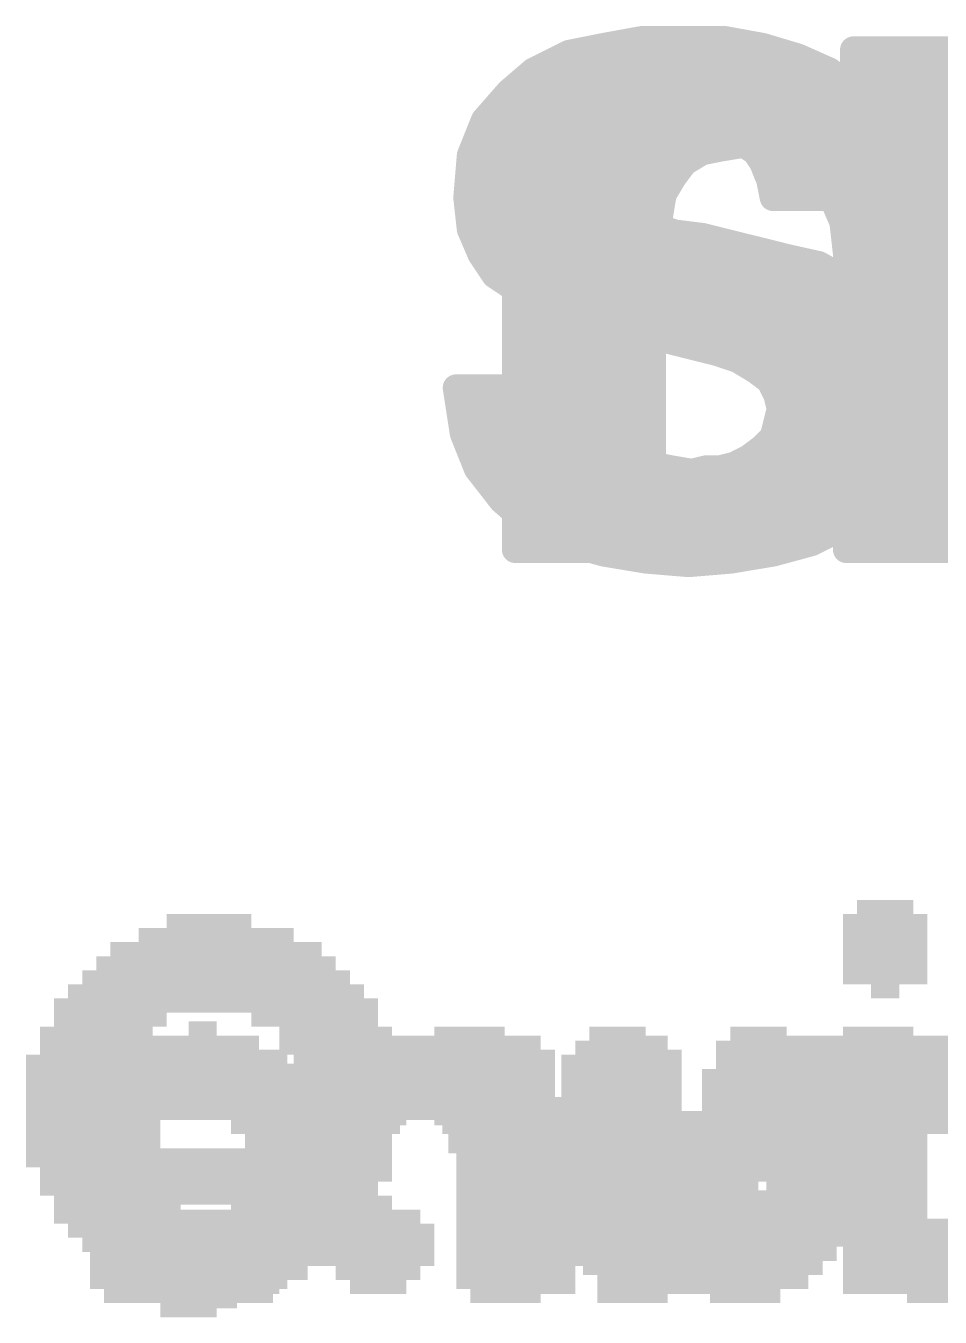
# Model space of a CAD drawing. Extents: x -27.9 to 58.7, y -12 to 40.1.
# Drawn here: x 5.797 to 8.393, y 18.572 to 22.24 of the extents above; entities that cross this region are included whole.
import ezdxf

# ---------------------------------------------------------------- set-up
doc = ezdxf.new("R2010")
doc.units = 0
doc.layers.add('21', color=41, linetype='CONTINUOUS')
doc.layers.add('22', color=40, linetype='CONTINUOUS')

# ---------------------------------------------------------------- blocks, each defined once
blk = doc.blocks.new('RECT')
blk.add_solid([(-0.5, -0.5), (0.5, -0.5), (-0.5, 0.5), (0.5, 0.5)])

msp = doc.modelspace()

# ---------------------------------------------------------------- linework, layer by layer
at = {"layer": '21', "const_width": 0.0762}
for points in [[(7.4386, 22.182), (7.5486, 22.202)], [(7.5486, 22.202), (7.7786, 22.202)], [(7.7786, 22.202), (7.8886, 22.182)], [(7.2386, 22.112), (7.3386, 22.162)], [(7.3386, 22.162), (7.4386, 22.182)], [(7.3996, 22.1742), (7.9146, 22.1742)], [(7.8886, 22.182), (7.9886, 22.152)], [(7.9886, 22.152), (8.0786, 22.112)], [(7.1686, 22.052), (7.2386, 22.112)], [(7.2223, 22.098), (8.0973, 22.098)], [(8.0786, 22.112), (8.1586, 22.052)], [(7.0986, 21.972), (7.1686, 22.052)], [(8.1586, 22.052), (8.2186, 21.972)], [(7.1422, 22.0218), (8.1813, 22.0218)], [(7.0586, 21.872), (7.0986, 21.972)], [(7.088, 21.9456), (8.2318, 21.9456)], [(7.5786, 21.942), (7.5486, 21.932)], [(7.7486, 21.942), (7.5786, 21.942)], [(7.7986, 21.922), (7.7486, 21.942)], [(8.2186, 21.972), (8.2686, 21.872)], [(7.4786, 21.912), (7.4386, 21.852)], [(7.5086, 21.922), (7.4786, 21.912)], [(7.5486, 21.932), (7.5086, 21.922)], [(7.8386, 21.902), (7.7986, 21.922)], [(7.8686, 21.882), (7.8386, 21.902)], [(7.0486, 21.752), (7.0586, 21.872)], [(7.0584, 21.8694), (7.4502, 21.8694)], [(7.8886, 21.852), (7.8686, 21.882)], [(7.877, 21.8694), (8.269, 21.8694)], [(8.2686, 21.872), (8.2886, 21.752)], [(7.4386, 21.852), (7.4386, 21.812)], [(7.9086, 21.802), (7.8886, 21.852)], [(7.052, 21.7932), (7.4433, 21.7932)], [(7.4386, 21.812), (7.4486, 21.772)], [(7.9186, 21.752), (7.9086, 21.802)], [(7.9104, 21.7932), (8.2817, 21.7932)], [(7.4486, 21.772), (7.4786, 21.732)], [(7.0586, 21.662), (7.0486, 21.752)], [(7.0525, 21.717), (7.4986, 21.717)], [(7.4786, 21.732), (7.5186, 21.702)], [(8.2886, 21.752), (7.9186, 21.752)], [(7.5186, 21.702), (7.5786, 21.672)], [(7.0886, 21.592), (7.0586, 21.662)], [(7.5786, 21.672), (7.6386, 21.652)], [(7.6386, 21.652), (7.7186, 21.642)], [(7.0677, 21.6408), (7.7234, 21.6408)], [(7.7186, 21.642), (7.9586, 21.582)], [(7.1286, 21.532), (7.0886, 21.592)], [(7.9586, 21.582), (8.0486, 21.562)], [(7.1069, 21.5646), (8.0369, 21.5646)], [(8.0486, 21.562), (8.1886, 21.482)], [(7.1886, 21.492), (7.1286, 21.532)], [(7.2586, 21.452), (7.1886, 21.492)], [(7.1949, 21.4884), (8.1774, 21.4884)], [(8.1886, 21.482), (8.2486, 21.432)], [(7.3286, 21.422), (7.2586, 21.452)], [(8.2486, 21.432), (8.2886, 21.372)], [(7.4086, 21.392), (7.3286, 21.422)], [(7.3547, 21.4122), (8.2618, 21.4122)], [(7.4986, 21.372), (7.4086, 21.392)], [(7.5986, 21.352), (7.4986, 21.372)], [(7.7586, 21.312), (7.5986, 21.352)], [(8.2886, 21.372), (8.3186, 21.302)], [(7.6626, 21.336), (8.304, 21.336)], [(7.8186, 21.292), (7.7586, 21.312)], [(7.8686, 21.262), (7.8186, 21.292)], [(8.3186, 21.302), (8.3286, 21.212)], [(7.9086, 21.232), (7.8686, 21.262)], [(7.8715, 21.2598), (8.3233, 21.2598)], [(7.0386, 21.082), (7.0186, 21.212)], [(7.0186, 21.212), (7.3886, 21.212)], [(7.3886, 21.212), (7.3886, 21.152)], [(7.9286, 21.192), (7.9086, 21.232)], [(8.3286, 21.212), (8.3086, 21.082)], [(7.023, 21.1836), (7.3886, 21.1836)], [(7.9386, 21.152), (7.9286, 21.192)], [(7.9307, 21.1836), (8.3242, 21.1836)], [(7.3886, 21.152), (7.4086, 21.102)], [(7.9186, 21.072), (7.9386, 21.152)], [(7.0347, 21.1074), (7.4064, 21.1074)], [(7.4086, 21.102), (7.4386, 21.062)], [(7.9275, 21.1074), (8.3125, 21.1074)], [(7.0786, 20.982), (7.0386, 21.082)], [(7.4386, 21.062), (7.5186, 21.002)], [(7.8886, 21.042), (7.9186, 21.072)], [(8.3086, 21.082), (8.2686, 20.972)], [(7.0589, 21.0312), (7.4797, 21.0312)], [(7.8486, 21.012), (7.8886, 21.042)], [(7.8742, 21.0312), (8.2901, 21.0312)], [(7.5186, 21.002), (7.5786, 20.992)], [(7.5786, 20.992), (7.6286, 20.982)], [(7.7686, 20.982), (7.8086, 20.992)], [(7.8086, 20.992), (7.8486, 21.012)], [(7.1486, 20.892), (7.0786, 20.982)], [(7.0996, 20.955), (8.2559, 20.955)], [(7.6286, 20.982), (7.6886, 20.972)], [(7.6886, 20.972), (7.7286, 20.982)], [(7.7286, 20.982), (7.7686, 20.982)], [(8.2686, 20.972), (8.2086, 20.892)], [(7.2286, 20.822), (7.1486, 20.892)], [(7.1637, 20.8788), (8.1935, 20.8788)], [(8.2086, 20.892), (8.1286, 20.822)], [(7.3286, 20.772), (7.2286, 20.822)], [(7.2674, 20.8026), (8.0898, 20.8026)], [(8.1286, 20.822), (8.0286, 20.772)], [(7.4386, 20.742), (7.3286, 20.772)], [(8.0286, 20.772), (7.9186, 20.742)], [(7.5586, 20.722), (7.4386, 20.742)], [(7.5322, 20.7264), (7.825, 20.7264)], [(7.9186, 20.742), (7.7986, 20.722)], [(7.6786, 20.712), (7.5586, 20.722)], [(7.7986, 20.722), (7.6786, 20.712)]]:
    msp.add_lwpolyline(points, dxfattribs=at)
at = {"layer": '21', "const_width": 0.0381}
for points in [[(7.5486, 22.2211, 1), (7.5486, 22.183)], [(7.552, 22.1833, 1), (7.5452, 22.2207)], [(7.782, 22.2207, 1), (7.7752, 22.1833)], [(7.7786, 22.183, 1), (7.7786, 22.2211)], [(7.3349, 22.1807, 1), (7.3423, 22.1433)], [(7.3471, 22.145, 1), (7.3301, 22.179)], [(7.3996, 22.1933, 1), (7.3996, 22.1552)], [(7.4352, 22.2007, 1), (7.442, 22.1633)], [(7.4423, 22.1633, 1), (7.4349, 22.2007)], [(7.8941, 22.2002, 1), (7.8831, 22.1638)], [(7.8852, 22.1633, 1), (7.892, 22.2007)], [(7.9146, 22.1552, 1), (7.9146, 22.1933)], [(7.9963, 22.1694, 1), (7.9809, 22.1346)], [(7.9831, 22.1338, 1), (7.9941, 22.1702)], [(7.2223, 22.1171, 1), (7.2223, 22.079)], [(7.2301, 22.129, 1), (7.2471, 22.095)], [(7.251, 22.0975, 1), (7.2262, 22.1265)], [(8.09, 22.1272, 1), (8.0672, 22.0968)], [(8.0709, 22.0946, 1), (8.0863, 22.1294)], [(8.0973, 22.079, 1), (8.0973, 22.1171)], [(7.1562, 22.0665, 1), (7.181, 22.0375)], [(7.1829, 22.0395, 1), (7.1543, 22.0645)], [(8.1738, 22.0634, 1), (8.1434, 22.0406)], [(8.1472, 22.0368, 1), (8.17, 22.0672)], [(7.1422, 22.0409, 1), (7.1422, 22.0028)], [(8.1813, 22.0028, 1), (8.1813, 22.0409)], [(7.088, 21.9647, 1), (7.088, 21.9266)], [(7.0843, 21.9845, 1), (7.1129, 21.9595)], [(7.1163, 21.9649, 1), (7.0809, 21.9791)], [(7.5786, 21.9611, 1), (7.5786, 21.923)], [(7.5846, 21.9239, 1), (7.5726, 21.9601)], [(7.7557, 21.9597, 1), (7.7415, 21.9243)], [(7.7486, 21.923, 1), (7.7486, 21.9611)], [(8.2356, 21.9805, 1), (8.2016, 21.9635)], [(8.2034, 21.9606, 1), (8.2338, 21.9834)], [(8.2318, 21.9266, 1), (8.2318, 21.9647)], [(7.4726, 21.9301, 1), (7.4846, 21.8939)], [(7.4945, 21.9014, 1), (7.4627, 21.9226)], [(7.504, 21.9405, 1), (7.5132, 21.9035)], [(7.5146, 21.9039, 1), (7.5026, 21.9401)], [(7.5426, 21.9501, 1), (7.5546, 21.9139)], [(7.5532, 21.9135, 1), (7.544, 21.9505)], [(7.8071, 21.939, 1), (7.7901, 21.905)], [(7.7915, 21.9043, 1), (7.8057, 21.9397)], [(7.8492, 21.9179, 1), (7.828, 21.8861)], [(7.8301, 21.885, 1), (7.8471, 21.919)], [(7.0584, 21.8885, 1), (7.0584, 21.8504)], [(7.0776, 21.8704, 1), (7.0396, 21.8736)], [(7.4502, 21.8504, 1), (7.4502, 21.8885)], [(7.8845, 21.8926, 1), (7.8527, 21.8714)], [(7.858, 21.8661, 1), (7.8792, 21.8979)], [(7.877, 21.8885, 1), (7.877, 21.8504)], [(8.2874, 21.8751, 1), (8.2498, 21.8689)], [(8.269, 21.8504, 1), (8.269, 21.8885)], [(7.0409, 21.8791, 1), (7.0763, 21.8649)], [(7.4227, 21.8626, 1), (7.4545, 21.8414)], [(7.4577, 21.852, 1), (7.4196, 21.852)], [(7.9063, 21.8591, 1), (7.8709, 21.8449)], [(7.8727, 21.8414, 1), (7.9045, 21.8626)], [(8.2516, 21.8635, 1), (8.2856, 21.8805)], [(7.052, 21.8123, 1), (7.052, 21.7742)], [(7.4571, 21.8166, 1), (7.4201, 21.8074)], [(7.4196, 21.812, 1), (7.4577, 21.812)], [(7.4433, 21.7742, 1), (7.4433, 21.8123)], [(7.9273, 21.8057, 1), (7.8899, 21.7983)], [(7.8909, 21.7949, 1), (7.9263, 21.8091)], [(7.9104, 21.8123, 1), (7.9104, 21.7742)], [(8.2817, 21.7742, 1), (8.2817, 21.8123)], [(7.4638, 21.7834, 1), (7.4334, 21.7606)], [(7.4301, 21.7674, 1), (7.4671, 21.7766)], [(7.0675, 21.7541, 1), (7.0297, 21.7499)], [(7.0296, 21.7536, 1), (7.0676, 21.7504)], [(7.0525, 21.7361, 1), (7.0525, 21.698)], [(7.49, 21.7472, 1), (7.4672, 21.7168)], [(7.4634, 21.7206, 1), (7.4938, 21.7434)], [(7.4986, 21.698, 1), (7.4986, 21.7361)], [(7.9186, 21.7711, 1), (7.9186, 21.733)], [(7.8999, 21.7483, 1), (7.9373, 21.7557)], [(8.2698, 21.7489, 1), (8.3074, 21.7551)], [(8.2886, 21.733, 1), (8.2886, 21.7711)], [(7.5271, 21.719, 1), (7.5101, 21.685)], [(7.5072, 21.6868, 1), (7.53, 21.7172)], [(7.0761, 21.6695, 1), (7.0411, 21.6545)], [(7.0397, 21.6599, 1), (7.0775, 21.6641)], [(7.5846, 21.6901, 1), (7.5726, 21.6539)], [(7.5701, 21.655, 1), (7.5871, 21.689)], [(7.641, 21.6709, 1), (7.6362, 21.6331)], [(7.6326, 21.6339, 1), (7.6446, 21.6701)], [(7.0677, 21.6599, 1), (7.0677, 21.6218)], [(7.7232, 21.6605, 1), (7.714, 21.6235)], [(7.7162, 21.6231, 1), (7.721, 21.6609)], [(7.7234, 21.6218, 1), (7.7234, 21.6599)], [(7.1045, 21.6026, 1), (7.0727, 21.5814)], [(7.0711, 21.5845, 1), (7.1061, 21.5995)], [(7.9627, 21.6006, 1), (7.9545, 21.5634)], [(7.954, 21.5635, 1), (7.9632, 21.6005)], [(7.1069, 21.5837, 1), (7.1069, 21.5456)], [(8.0581, 21.5785, 1), (8.0391, 21.5455)], [(8.0369, 21.5456, 1), (8.0369, 21.5837)], [(8.0445, 21.5434, 1), (8.0527, 21.5806)], [(7.1392, 21.5479, 1), (7.118, 21.5161)], [(7.1127, 21.5214, 1), (7.1445, 21.5426)], [(7.1981, 21.5085, 1), (7.1791, 21.4755)], [(7.1949, 21.5075, 1), (7.1949, 21.4694)], [(7.178, 21.4761, 1), (7.1992, 21.5079)], [(8.2008, 21.4966, 1), (8.1764, 21.4674)], [(8.1774, 21.4694, 1), (8.1774, 21.5075)], [(8.1791, 21.4655, 1), (8.1981, 21.4985)], [(7.2661, 21.4695, 1), (7.2511, 21.4345)], [(7.2491, 21.4355, 1), (7.2681, 21.4685)], [(8.2645, 21.4426, 1), (8.2327, 21.4214)], [(8.2364, 21.4174, 1), (8.2608, 21.4466)], [(7.3353, 21.4398, 1), (7.3219, 21.4042)], [(7.3211, 21.4045, 1), (7.3361, 21.4395)], [(7.3547, 21.4313, 1), (7.3547, 21.3932)], [(7.4127, 21.4106, 1), (7.4045, 21.3734)], [(7.4019, 21.3742, 1), (7.4153, 21.4098)], [(8.2618, 21.3932, 1), (8.2618, 21.4313)], [(7.5023, 21.3907, 1), (7.4949, 21.3533)], [(7.4945, 21.3534, 1), (7.5027, 21.3906)], [(7.6032, 21.3705, 1), (7.594, 21.3335)], [(7.5949, 21.3333, 1), (7.6023, 21.3707)], [(8.3061, 21.3795, 1), (8.2711, 21.3645)], [(8.2727, 21.3614, 1), (8.3045, 21.3826)], [(7.6626, 21.3551, 1), (7.6626, 21.317)], [(8.304, 21.317, 1), (8.304, 21.3551)], [(7.7646, 21.3301, 1), (7.7526, 21.2939)], [(7.754, 21.2935, 1), (7.7632, 21.3305)], [(7.8284, 21.3083, 1), (7.8088, 21.2757)], [(7.8126, 21.2739, 1), (7.8246, 21.3101)], [(8.3375, 21.3041, 1), (8.2997, 21.2999)], [(8.3011, 21.2945, 1), (8.3361, 21.3095)], [(7.88, 21.2772, 1), (7.8572, 21.2468)], [(7.8715, 21.2789, 1), (7.8715, 21.2408)], [(7.8588, 21.2457, 1), (7.8784, 21.2783)], [(8.3233, 21.2408, 1), (8.3233, 21.2789)], [(7.0374, 21.2149, 1), (6.9998, 21.2091)], [(7.0186, 21.231, 1), (7.0186, 21.1929)], [(7.4077, 21.212, 1), (7.3696, 21.212)], [(7.3886, 21.1929, 1), (7.3886, 21.231)], [(7.9256, 21.2405, 1), (7.8916, 21.2235)], [(7.8972, 21.2168, 1), (7.92, 21.2472)], [(8.3474, 21.2091, 1), (8.3098, 21.2149)], [(7.023, 21.2027, 1), (7.023, 21.1646)], [(7.3886, 21.1646, 1), (7.3886, 21.2027)], [(7.9471, 21.1966, 1), (7.9101, 21.1874)], [(7.9116, 21.1835, 1), (7.9456, 21.2005)], [(7.9307, 21.2027, 1), (7.9307, 21.1646)], [(8.3097, 21.2099, 1), (8.3475, 21.2141)], [(8.3242, 21.1646, 1), (8.3242, 21.2027)], [(7.4063, 21.1591, 1), (7.3709, 21.1449)], [(7.3696, 21.152, 1), (7.4077, 21.152)], [(7.9571, 21.1474, 1), (7.9201, 21.1566)], [(7.9201, 21.1474, 1), (7.9571, 21.1566)], [(7.0347, 21.1265, 1), (7.0347, 21.0884)], [(7.4238, 21.1134, 1), (7.3934, 21.0906)], [(7.4064, 21.0884, 1), (7.4064, 21.1265)], [(7.9275, 21.1265, 1), (7.9275, 21.0884)], [(8.3125, 21.0884, 1), (8.3125, 21.1265)], [(7.0563, 21.0891, 1), (7.0209, 21.0749)], [(7.0198, 21.0791, 1), (7.0574, 21.0849)], [(7.3909, 21.0949, 1), (7.4263, 21.1091)], [(7.45, 21.0772, 1), (7.4272, 21.0468)], [(7.9001, 21.0766, 1), (7.9371, 21.0674)], [(7.9321, 21.0585, 1), (7.9051, 21.0855)], [(8.2898, 21.0849, 1), (8.3274, 21.0791)], [(8.3265, 21.0755, 1), (8.2907, 21.0885)], [(7.0589, 21.0503, 1), (7.0589, 21.0122)], [(7.4234, 21.0506, 1), (7.4538, 21.0734)], [(7.4797, 21.0122, 1), (7.4797, 21.0503)], [(7.8742, 21.0503, 1), (7.8742, 21.0122)], [(7.8751, 21.0555, 1), (7.9021, 21.0285)], [(7.9, 21.0268, 1), (7.8772, 21.0572)], [(8.2901, 21.0122, 1), (8.2901, 21.0503)], [(7.5217, 21.0208, 1), (7.5155, 20.9832)], [(7.5072, 20.9868, 1), (7.53, 21.0172)], [(7.5823, 21.0107, 1), (7.5749, 20.9733)], [(7.5755, 20.9732, 1), (7.5817, 21.0108)], [(7.8001, 21.009, 1), (7.8171, 20.975)], [(7.8132, 20.9735, 1), (7.804, 21.0105)], [(7.8372, 21.0272, 1), (7.86, 20.9968)], [(7.8571, 20.995, 1), (7.8401, 21.029)], [(7.0936, 20.9937, 1), (7.0636, 20.9703)], [(7.0609, 20.9749, 1), (7.0963, 20.9891)], [(7.0996, 20.9741, 1), (7.0996, 20.936)], [(7.6317, 21.0008, 1), (7.6255, 20.9632)], [(7.6249, 20.9633, 1), (7.6323, 21.0007)], [(7.684, 20.9905, 1), (7.6932, 20.9535)], [(7.6855, 20.9532, 1), (7.6917, 20.9908)], [(7.7286, 21.001, 1), (7.7286, 20.9629)], [(7.7332, 20.9635, 1), (7.724, 21.0005)], [(7.764, 21.0005, 1), (7.7732, 20.9635)], [(7.7686, 20.9629, 1), (7.7686, 21.001)], [(8.2507, 20.9785, 1), (8.2865, 20.9655)], [(8.2838, 20.9606, 1), (8.2534, 20.9834)], [(8.2559, 20.936, 1), (8.2559, 20.9741)], [(7.1611, 20.9063, 1), (7.1361, 20.8777)], [(7.1336, 20.8803, 1), (7.1636, 20.9037)], [(7.1637, 20.8979, 1), (7.1637, 20.8598)], [(8.1934, 20.9034, 1), (8.2238, 20.8806)], [(8.1935, 20.8598, 1), (8.1935, 20.8979)], [(8.2211, 20.8777, 1), (8.1961, 20.9063)], [(7.2371, 20.839, 1), (7.2201, 20.805)], [(7.2161, 20.8077, 1), (7.2411, 20.8363)], [(7.2674, 20.8217, 1), (7.2674, 20.7836)], [(8.0898, 20.7836, 1), (8.0898, 20.8217)], [(8.1161, 20.8363, 1), (8.1411, 20.8077)], [(8.1371, 20.805, 1), (8.1201, 20.839)], [(7.3336, 20.7904, 1), (7.3236, 20.7536)], [(7.3201, 20.755, 1), (7.3371, 20.789)], [(8.0201, 20.789, 1), (8.0371, 20.755)], [(8.0336, 20.7536, 1), (8.0236, 20.7904)], [(7.4417, 20.7608, 1), (7.4355, 20.7232)], [(7.4336, 20.7236, 1), (7.4436, 20.7604)], [(7.5322, 20.7455, 1), (7.5322, 20.7074)], [(7.825, 20.7074, 1), (7.825, 20.7455)], [(7.9136, 20.7604, 1), (7.9236, 20.7236)], [(7.9217, 20.7232, 1), (7.9155, 20.7608)], [(7.5602, 20.741, 1), (7.557, 20.703)], [(7.5555, 20.7032, 1), (7.5617, 20.7408)], [(7.677, 20.731, 1), (7.6802, 20.693)], [(7.677, 20.693, 1), (7.6802, 20.731)], [(7.7955, 20.7408, 1), (7.8017, 20.7032)], [(7.8002, 20.703, 1), (7.797, 20.741)]]:
    msp.add_lwpolyline(points, format="xyb", dxfattribs=at)
at = {"layer": '22', "const_width": 0.0762}
for points in [[(7.7066, 22.202), (7.5666, 22.192)], [(7.7666, 22.202), (7.7066, 22.202)], [(7.8266, 22.192), (7.7666, 22.202)], [(7.4566, 22.162), (7.3666, 22.112)], [(7.5666, 22.192), (7.4566, 22.162)], [(7.5013, 22.1742), (7.88, 22.1742)], [(7.9466, 22.152), (7.8266, 22.192)], [(8.5166, 22.172), (8.1466, 22.172)], [(8.1466, 22.172), (8.1466, 21.972)], [(8.0066, 22.112), (7.9466, 22.152)], [(7.3666, 22.112), (7.2966, 22.042)], [(7.3526, 22.098), (8.0241, 22.098)], [(8.0566, 22.072), (8.0066, 22.112)], [(8.1466, 22.098), (8.5166, 22.098)], [(8.0966, 22.032), (8.0566, 22.072)], [(7.2966, 22.042), (7.2466, 21.962)], [(7.284, 22.0218), (8.1034, 22.0218)], [(8.1366, 21.972), (8.0966, 22.032)], [(8.1466, 22.0218), (8.5166, 22.0218)], [(7.2466, 21.962), (7.2166, 21.862)], [(7.2417, 21.9456), (8.5166, 21.9456)], [(8.1466, 21.972), (8.1366, 21.972)], [(7.7666, 21.892), (7.8266, 21.902)], [(7.8266, 21.902), (7.9066, 21.892)], [(7.2188, 21.8694), (7.6956, 21.8694)], [(7.6666, 21.852), (7.7166, 21.882)], [(7.7166, 21.882), (7.7666, 21.892)], [(7.9066, 21.892), (7.9666, 21.882)], [(7.9666, 21.882), (8.0166, 21.852)], [(7.9876, 21.8694), (8.5166, 21.8694)], [(7.2166, 21.862), (7.1966, 21.752)], [(7.6366, 21.812), (7.6666, 21.852)], [(8.0166, 21.852), (8.0566, 21.802)], [(7.2041, 21.7932), (7.6253, 21.7932)], [(7.6066, 21.762), (7.6366, 21.812)], [(8.0566, 21.802), (8.0866, 21.752)], [(8.0619, 21.7932), (8.5166, 21.7932)], [(7.5966, 21.702), (7.6066, 21.762)], [(7.1966, 21.752), (7.1866, 21.622)], [(7.1939, 21.717), (7.5991, 21.717)], [(8.0866, 21.752), (8.1166, 21.682)], [(8.1016, 21.717), (8.5166, 21.717)], [(7.5866, 21.632), (7.5966, 21.702)], [(8.1166, 21.682), (8.1266, 21.592)], [(7.1866, 21.622), (7.1866, 20.752)], [(7.188, 21.6408), (7.5879, 21.6408)], [(7.5766, 21.552), (7.5866, 21.632)], [(8.1212, 21.6408), (8.5166, 21.6408)], [(8.1266, 21.592), (8.1266, 20.752)], [(7.1866, 21.5646), (7.5782, 21.5646)], [(7.5766, 20.752), (7.5766, 21.552)], [(8.1266, 21.5646), (8.5166, 21.5646)], [(7.1866, 21.4884), (7.5766, 21.4884)], [(8.1266, 21.4884), (8.5166, 21.4884)], [(7.1866, 21.4122), (7.5766, 21.4122)], [(8.1266, 21.4122), (8.5166, 21.4122)], [(7.1866, 21.336), (7.5766, 21.336)], [(8.1266, 21.336), (8.5166, 21.336)], [(7.1866, 21.2598), (7.5766, 21.2598)], [(8.1266, 21.2598), (8.5166, 21.2598)], [(7.1866, 21.1836), (7.5766, 21.1836)], [(8.1266, 21.1836), (8.5166, 21.1836)], [(7.1866, 21.1074), (7.5766, 21.1074)], [(8.1266, 21.1074), (8.5166, 21.1074)], [(7.1866, 21.0312), (7.5766, 21.0312)], [(8.1266, 21.0312), (8.5166, 21.0312)], [(7.1866, 20.955), (7.5766, 20.955)], [(8.1266, 20.955), (8.5166, 20.955)], [(7.1866, 20.8788), (7.5766, 20.8788)], [(8.1266, 20.8788), (8.5166, 20.8788)], [(7.1866, 20.8026), (7.5766, 20.8026)], [(8.1266, 20.8026), (8.5166, 20.8026)], [(7.1866, 20.752), (7.5766, 20.752)], [(8.1266, 20.752), (8.5166, 20.752)]]:
    msp.add_lwpolyline(points, dxfattribs=at)
at = {"layer": '22', "const_width": 0.0381}
for points in [[(7.7066, 22.2211, 1), (7.7066, 22.183)], [(7.708, 22.183, 1), (7.7052, 22.221)], [(7.7697, 22.2208, 1), (7.7635, 22.1832)], [(7.7666, 22.183, 1), (7.7666, 22.2211)], [(7.4516, 22.1804, 1), (7.4616, 22.1436)], [(7.4659, 22.1453, 1), (7.4473, 22.1787)], [(7.5013, 22.1933, 1), (7.5013, 22.1552)], [(7.5652, 22.211, 1), (7.568, 22.173)], [(7.5716, 22.1736, 1), (7.5616, 22.2104)], [(7.8326, 22.2101, 1), (7.8206, 22.1739)], [(7.8235, 22.1732, 1), (7.8297, 22.2108)], [(7.88, 22.1552, 1), (7.88, 22.1933)], [(8.1466, 22.1911, 1), (8.1466, 22.153)], [(8.1657, 22.172, 1), (8.1276, 22.172)], [(7.9572, 22.1679, 1), (7.936, 22.1361)], [(7.9406, 22.1339, 1), (7.9526, 22.1701)], [(7.3526, 22.1171, 1), (7.3526, 22.079)], [(7.3573, 22.1287, 1), (7.3759, 22.0953)], [(7.3801, 22.0985, 1), (7.3531, 22.1255)], [(8.0185, 22.1269, 1), (7.9947, 22.0971)], [(7.996, 22.0961, 1), (8.0172, 22.1279)], [(8.0241, 22.079, 1), (8.0241, 22.1171)], [(8.1466, 22.1171, 1), (8.1466, 22.079)], [(8.0701, 22.0855, 1), (8.0431, 22.0585)], [(8.0447, 22.0571, 1), (8.0685, 22.0869)], [(7.284, 22.0409, 1), (7.284, 22.0028)], [(7.2831, 22.0555, 1), (7.3101, 22.0285)], [(7.3128, 22.0319, 1), (7.2804, 22.0521)], [(8.1125, 22.0426, 1), (8.0807, 22.0214)], [(8.0831, 22.0185, 1), (8.1101, 22.0455)], [(8.1034, 22.0028, 1), (8.1034, 22.0409)], [(8.1466, 22.0409, 1), (8.1466, 22.0028)], [(7.2417, 21.9647, 1), (7.2417, 21.9266)], [(7.2304, 21.9721, 1), (7.2628, 21.9519)], [(7.2648, 21.9565, 1), (7.2284, 21.9675)], [(8.1366, 21.9911, 1), (8.1366, 21.953)], [(8.1207, 21.9614, 1), (8.1525, 21.9826)], [(8.1276, 21.972, 1), (8.1657, 21.972)], [(8.1466, 21.953, 1), (8.1466, 21.9911)], [(7.829, 21.9209, 1), (7.8242, 21.8831)], [(7.8297, 21.8832, 1), (7.8235, 21.9208)], [(7.2188, 21.8885, 1), (7.2188, 21.8504)], [(7.6956, 21.8504, 1), (7.6956, 21.8885)], [(7.7129, 21.9007, 1), (7.7203, 21.8633)], [(7.7264, 21.8657, 1), (7.7068, 21.8983)], [(7.7635, 21.9108, 1), (7.7697, 21.8732)], [(7.7703, 21.8733, 1), (7.7629, 21.9107)], [(7.9097, 21.9108, 1), (7.9035, 21.8732)], [(7.9042, 21.8731, 1), (7.909, 21.9109)], [(7.9764, 21.8983, 1), (7.9568, 21.8657)], [(7.9635, 21.8632, 1), (7.9697, 21.9008)], [(7.9876, 21.8885, 1), (7.9876, 21.8504)], [(7.1984, 21.8675, 1), (7.2348, 21.8565)], [(7.2353, 21.8586, 1), (7.1979, 21.8654)], [(7.6568, 21.8683, 1), (7.6764, 21.8357)], [(7.6818, 21.8406, 1), (7.6514, 21.8634)], [(8.0315, 21.8639, 1), (8.0017, 21.8401)], [(8.0068, 21.8357, 1), (8.0264, 21.8683)], [(7.2041, 21.8123, 1), (7.2041, 21.7742)], [(7.6214, 21.8234, 1), (7.6518, 21.8006)], [(7.6529, 21.8022, 1), (7.6203, 21.8218)], [(7.6253, 21.7742, 1), (7.6253, 21.8123)], [(8.0729, 21.8118, 1), (8.0403, 21.7922)], [(8.0417, 21.7901, 1), (8.0715, 21.8139)], [(8.0619, 21.8123, 1), (8.0619, 21.7742)], [(7.6254, 21.7589, 1), (7.5878, 21.7651)], [(7.1939, 21.7361, 1), (7.1939, 21.698)], [(7.2156, 21.7505, 1), (7.1776, 21.7535)], [(7.1779, 21.7554, 1), (7.2153, 21.7486)], [(7.5903, 21.7718, 1), (7.6229, 21.7522)], [(7.5991, 21.698, 1), (7.5991, 21.7361)], [(8.1041, 21.7595, 1), (8.0691, 21.7445)], [(8.0703, 21.7422, 1), (8.1029, 21.7618)], [(8.1016, 21.7361, 1), (8.1016, 21.698)], [(7.5778, 21.7051, 1), (7.6154, 21.6989)], [(7.6155, 21.6993, 1), (7.5777, 21.7047)], [(8.1355, 21.6841, 1), (8.0977, 21.6799)], [(8.0991, 21.6745, 1), (8.1341, 21.6895)], [(7.2057, 21.622, 1), (7.1676, 21.622)], [(7.188, 21.6599, 1), (7.188, 21.6218)], [(7.5677, 21.6347, 1), (7.6055, 21.6293)], [(7.6055, 21.6296, 1), (7.5677, 21.6344)], [(7.5879, 21.6218, 1), (7.5879, 21.6599)], [(8.1212, 21.6599, 1), (8.1212, 21.6218)], [(7.1676, 21.6235, 1), (7.2056, 21.6205)], [(8.1456, 21.592, 1), (8.1075, 21.592)], [(8.1077, 21.5899, 1), (8.1455, 21.5941)], [(7.1866, 21.5837, 1), (7.1866, 21.5456)], [(7.5957, 21.552, 1), (7.5575, 21.552)], [(7.5577, 21.5544, 1), (7.5955, 21.5496)], [(7.5782, 21.5456, 1), (7.5782, 21.5837)], [(8.1266, 21.5837, 1), (8.1266, 21.5456)], [(7.1866, 21.5075, 1), (7.1866, 21.4694)], [(7.5766, 21.4694, 1), (7.5766, 21.5075)], [(8.1266, 21.5075, 1), (8.1266, 21.4694)], [(7.1866, 21.4313, 1), (7.1866, 21.3932)], [(7.5766, 21.3932, 1), (7.5766, 21.4313)], [(8.1266, 21.4313, 1), (8.1266, 21.3932)], [(7.1866, 21.3551, 1), (7.1866, 21.317)], [(7.5766, 21.317, 1), (7.5766, 21.3551)], [(8.1266, 21.3551, 1), (8.1266, 21.317)], [(7.1866, 21.2789, 1), (7.1866, 21.2408)], [(7.5766, 21.2408, 1), (7.5766, 21.2789)], [(8.1266, 21.2789, 1), (8.1266, 21.2408)], [(7.1866, 21.2027, 1), (7.1866, 21.1646)], [(7.5766, 21.1646, 1), (7.5766, 21.2027)], [(8.1266, 21.2027, 1), (8.1266, 21.1646)], [(7.1866, 21.1265, 1), (7.1866, 21.0884)], [(7.5766, 21.0884, 1), (7.5766, 21.1265)], [(8.1266, 21.1265, 1), (8.1266, 21.0884)], [(7.1866, 21.0503, 1), (7.1866, 21.0122)], [(7.5766, 21.0122, 1), (7.5766, 21.0503)], [(8.1266, 21.0503, 1), (8.1266, 21.0122)], [(7.1866, 20.9741, 1), (7.1866, 20.936)], [(7.5766, 20.936, 1), (7.5766, 20.9741)], [(8.1266, 20.9741, 1), (8.1266, 20.936)], [(7.1866, 20.8979, 1), (7.1866, 20.8598)], [(7.5766, 20.8598, 1), (7.5766, 20.8979)], [(8.1266, 20.8979, 1), (8.1266, 20.8598)], [(7.1866, 20.8217, 1), (7.1866, 20.7836)], [(7.5766, 20.7836, 1), (7.5766, 20.8217)], [(8.1266, 20.8217, 1), (8.1266, 20.7836)], [(7.1866, 20.7711, 1), (7.1866, 20.733)], [(7.1676, 20.752, 1), (7.2057, 20.752)], [(7.5575, 20.752, 1), (7.5957, 20.752)], [(7.5766, 20.733, 1), (7.5766, 20.7711)], [(8.1075, 20.752, 1), (8.1456, 20.752)], [(8.1266, 20.7711, 1), (8.1266, 20.733)]]:
    msp.add_lwpolyline(points, format="xyb", dxfattribs=at)

# ---------------------------------------------------------------- block references
at = {"layer": '21', "yscale": 0.04}
for p, xscale in [((8.2368, 19.737), 0.16), ((6.3168, 19.697), 0.24), ((8.2368, 19.697), 0.24), ((6.3368, 19.657), 0.44), ((8.2368, 19.657), 0.24), ((6.3368, 19.617), 0.6), ((8.2368, 19.617), 0.24), ((6.3368, 19.577), 0.68), ((8.2368, 19.577), 0.24), ((6.3368, 19.537), 0.76), ((8.2368, 19.537), 0.24), ((6.3368, 19.497), 0.84), ((8.2368, 19.497), 0.08), ((6.3368, 19.457), 0.92), ((6.0368, 19.417), 0.32), ((6.6168, 19.417), 0.36), ((5.9968, 19.377), 0.32), ((6.6768, 19.377), 0.32), ((7.0568, 19.377), 0.2), ((7.4768, 19.377), 0.16), ((7.8768, 19.377), 0.16), ((8.2168, 19.377), 0.2), ((5.9768, 19.337), 0.28), ((6.6768, 19.337), 0.32), ((7.0368, 19.337), 0.24), ((7.4768, 19.337), 0.24), ((7.8768, 19.337), 0.24), ((8.2368, 19.337), 0.24), ((5.9368, 19.297), 0.28), ((6.6968, 19.297), 0.28), ((7.0568, 19.297), 0.28), ((7.4568, 19.297), 0.28), ((7.8968, 19.297), 0.28), ((8.2368, 19.297), 0.24), ((5.9368, 19.257), 0.28), ((6.6968, 19.257), 0.28), ((7.0568, 19.257), 0.28), ((7.4568, 19.257), 0.28), ((7.8768, 19.257), 0.32), ((8.2368, 19.257), 0.24), ((5.9368, 19.217), 0.28), ((6.7168, 19.217), 0.24), ((7.0568, 19.217), 0.28), ((7.4768, 19.217), 0.32), ((7.8568, 19.217), 0.28), ((8.2368, 19.217), 0.24), ((5.9368, 19.177), 0.28), ((6.7368, 19.177), 0.28), ((7.0968, 19.177), 0.28), ((7.4568, 19.177), 0.36), ((7.8568, 19.177), 0.28), ((8.2368, 19.177), 0.24), ((5.9368, 19.137), 0.28), ((6.7368, 19.137), 0.28), ((7.0968, 19.137), 0.28), ((7.6168, 19.137), 0.68), ((8.2368, 19.137), 0.24), ((5.9368, 19.097), 0.28), ((6.7168, 19.097), 0.24), ((7.4768, 19.097), 0.96), ((8.2368, 19.097), 0.24), ((5.9368, 19.057), 0.28), ((6.6968, 19.057), 0.28), ((7.4568, 19.057), 0.92), ((8.2368, 19.057), 0.24), ((5.9568, 19.017), 0.32), ((6.6968, 19.017), 0.28), ((7.4768, 19.017), 0.88), ((8.2368, 19.017), 0.24), ((5.9768, 18.977), 0.28), ((6.6768, 18.977), 0.32), ((7.4768, 18.977), 0.88), ((8.2368, 18.977), 0.24), ((5.9968, 18.937), 0.32), ((6.6368, 18.937), 0.32), ((7.4568, 18.937), 0.84), ((8.2368, 18.937), 0.24), ((6.0568, 18.897), 0.36), ((6.6168, 18.897), 0.44), ((7.2568, 18.897), 0.36), ((7.6768, 18.897), 0.4), ((8.2368, 18.897), 0.24), ((6.3968, 18.857), 1.04), ((7.2568, 18.857), 0.36), ((7.6768, 18.857), 0.32), ((8.2368, 18.857), 0.24), ((6.4368, 18.817), 1.04), ((7.2768, 18.817), 0.32), ((7.6768, 18.817), 0.32), ((8.2368, 18.817), 0.24), ((7.2568, 18.777), 0.28), ((7.6768, 18.777), 0.32), ((8.2368, 18.777), 0.24), ((6.4768, 18.737), 0.96), ((7.2568, 18.737), 0.28), ((7.6768, 18.737), 0.24), ((8.2368, 18.737), 0.24), ((6.3168, 18.697), 0.56), ((6.7968, 18.697), 0.24), ((7.2568, 18.697), 0.2), ((7.6768, 18.697), 0.24), ((8.2368, 18.697), 0.24), ((6.3168, 18.657), 0.4), ((6.7968, 18.657), 0.16), ((7.2768, 18.657), 0.16), ((7.6768, 18.657), 0.16), ((8.2168, 18.657), 0.2), ((6.3368, 18.617), 0.12)]:
    msp.add_blockref('RECT', p, dxfattribs=dict(at, xscale=xscale))
msp.add_blockref('RECT', (6.4568, 18.777), dxfattribs=at)
at = {"layer": '22', "yscale": 0.04, "rotation": 180}
for p, xscale in [((6.299, 19.3916), 0.08), ((6.279, 19.3516), 0.36), ((6.859, 19.3516), 0.24), ((7.159, 19.3516), 0.2), ((7.519, 19.3516), 0.2), ((8.039, 19.3516), 0.2), ((8.539, 19.3516), 0.56), ((6.279, 19.3116), 0.52), ((6.999, 19.3116), 0.6), ((7.539, 19.3116), 0.24), ((8.039, 19.3116), 0.28), ((8.519, 19.3116), 0.6), ((6.279, 19.2716), 0.6), ((6.999, 19.2716), 0.6), ((7.519, 19.2716), 0.28), ((8.039, 19.2716), 0.28), ((8.539, 19.2716), 0.64), ((6.299, 19.2316), 0.64), ((6.999, 19.2316), 0.6), ((7.519, 19.2316), 0.28), ((8.039, 19.2316), 0.28), ((8.539, 19.2316), 0.64), ((6.299, 19.1916), 0.72), ((6.999, 19.1916), 0.6), ((7.519, 19.1916), 0.28), ((8.039, 19.1916), 0.28), ((8.539, 19.1916), 0.64), ((6.299, 19.1516), 0.72), ((7.019, 19.1516), 0.56), ((7.519, 19.1516), 0.28), ((8.039, 19.1516), 0.28), ((8.539, 19.1516), 0.56), ((6.059, 19.1116), 0.24), ((6.539, 19.1116), 0.32), ((6.819, 19.1116), 0.08), ((7.139, 19.1116), 0.32), ((7.519, 19.1116), 0.28), ((8.039, 19.1116), 0.28), ((8.539, 19.1116), 0.48), ((6.059, 19.0716), 0.24), ((6.559, 19.0716), 0.28), ((7.159, 19.0716), 0.28), ((7.519, 19.0716), 0.28), ((8.039, 19.0716), 0.28), ((6.319, 19.0316), 0.76), ((7.159, 19.0316), 0.28), ((7.519, 19.0316), 0.28), ((8.039, 19.0316), 0.28), ((6.319, 18.9916), 0.76), ((7.159, 18.9916), 0.28), ((7.519, 18.9916), 0.28), ((8.039, 18.9916), 0.28), ((6.339, 18.9516), 0.72), ((7.159, 18.9516), 0.28), ((7.519, 18.9516), 0.28), ((8.039, 18.9516), 0.28), ((6.359, 18.9116), 0.68), ((7.159, 18.9116), 0.28), ((7.539, 18.9116), 0.32), ((8.019, 18.9116), 0.32), ((6.539, 18.8716), 0.32), ((7.159, 18.8716), 0.28), ((7.759, 18.8716), 0.76), ((6.079, 18.8316), 0.12), ((6.499, 18.8316), 0.32), ((7.159, 18.8316), 0.28), ((7.759, 18.8316), 0.76), ((8.499, 18.8316), 0.4), ((6.319, 18.7916), 0.68), ((7.159, 18.7916), 0.28), ((7.759, 18.7916), 0.76), ((8.479, 18.7916), 0.44), ((6.299, 18.7516), 0.64), ((7.159, 18.7516), 0.28), ((7.739, 18.7516), 0.72), ((8.479, 18.7516), 0.44), ((6.279, 18.7116), 0.6), ((7.159, 18.7116), 0.28), ((7.719, 18.7116), 0.68), ((8.459, 18.7116), 0.4), ((6.259, 18.6716), 0.56), ((7.159, 18.6716), 0.28), ((7.719, 18.6716), 0.6), ((8.439, 18.6716), 0.36), ((6.259, 18.6316), 0.48), ((7.159, 18.6316), 0.2), ((7.519, 18.6316), 0.2), ((7.839, 18.6316), 0.2), ((8.419, 18.6316), 0.24), ((6.259, 18.5916), 0.16)]:
    msp.add_blockref('RECT', p, dxfattribs=dict(at, xscale=xscale))

doc.saveas('drawing.dxf')
